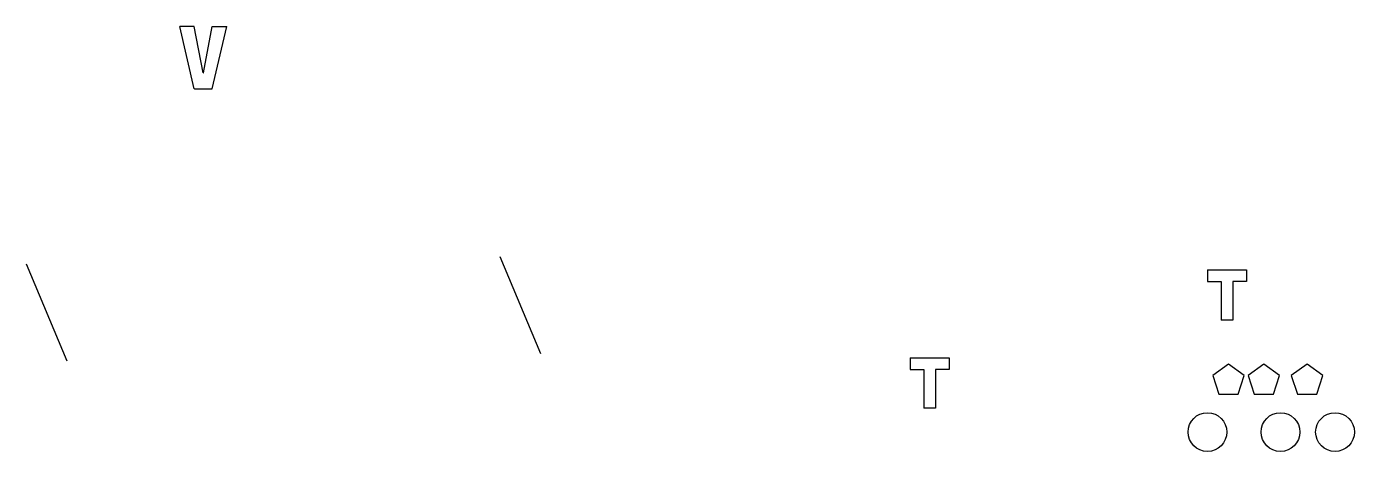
# Model space of a CAD drawing. Header units: inches. Extents: x -394 to -52, y -5 to 104.
import ezdxf

# ---------------------------------------------------------------- set-up
doc = ezdxf.new("R2010")
doc.units = ezdxf.units.IN
doc.header["$MEASUREMENT"] = 0

msp = doc.modelspace()

# ---------------------------------------------------------------- linework, layer by layer
for p, q in [((-351.18, 88.35, 1.3), (-354.88, 104.45, 1.3)), ((-351.18, 104.45, 1.3), (-354.88, 104.45, 1.3)), ((-348.88, 92.49, 1.3), (-351.18, 104.45, 1.3)), ((-348.79, 92.49, 1.3), (-346.49, 104.45, 1.3)), ((-346.49, 88.35, 1.3), (-342.79, 104.45, 1.3)), ((-346.49, 104.45, 1.3), (-342.79, 104.45, 1.3)), ((-348.88, 92.49, 1.3), (-348.79, 92.49, 1.3)), ((-351.09, 88.35, 1.3), (-351.18, 88.35, 1.3)), ((-351.09, 88.35, 1.3), (-346.49, 88.35, 1.3)), ((-261.78, 20, -4.26), (-272.27, 45, -4.26)), ((-383.88, 18.12, -4.26), (-394.37, 43.12, -4.26)), ((-89.94, 41.69), (-79.94, 41.69)), ((-89.94, 41.69), (-89.94, 38.69)), ((-79.94, 41.69), (-79.94, 38.69)), ((-89.94, 38.69), (-86.44, 38.69)), ((-86.44, 38.69), (-86.44, 28.69)), ((-79.94, 38.69), (-83.44, 38.69)), ((-83.44, 38.69), (-83.44, 28.69)), ((-83.44, 28.69), (-86.44, 28.69)), ((-166.58, 18.98), (-156.58, 18.98)), ((-166.58, 18.98), (-166.58, 15.98)), ((-156.58, 18.98), (-156.58, 15.98)), ((-166.58, 15.98), (-163.08, 15.98)), ((-163.08, 15.98), (-163.08, 5.98)), ((-156.58, 15.98), (-160.08, 15.98)), ((-160.08, 15.98), (-160.08, 5.98)), ((-160.08, 5.98), (-163.08, 5.98))]:
    msp.add_line(p, q)
for points in [[(-84.53, 17.36), (-88.58, 14.41), (-87.03, 9.65), (-82.02, 9.65), (-80.47, 14.41)], [(-75.44, 17.36), (-79.5, 14.41), (-77.95, 9.65), (-72.94, 9.65), (-71.39, 14.41)], [(-64.3, 17.36), (-68.35, 14.41), (-66.8, 9.65), (-61.79, 9.65), (-60.25, 14.41)]]:
    msp.add_lwpolyline(points, close=True)
for centre in [(-89.97, -0.16), (-71.15, -0.16), (-57.08, -0.16)]:
    msp.add_circle(centre, 5)

doc.saveas('drawing.dxf')
